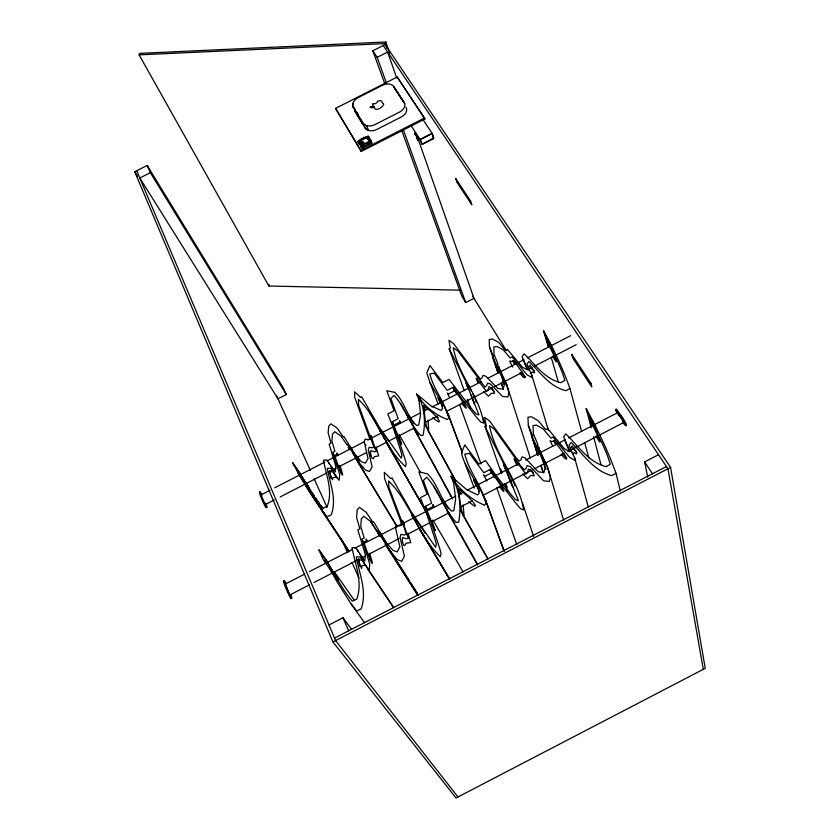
<?xml version="1.0" encoding="UTF-8"?>
<svg xmlns="http://www.w3.org/2000/svg" width="840" height="840" viewBox="0 0 840 840"><rect width="100%" height="100%" fill="white"/><g stroke="black" fill="none" stroke-linecap="round" stroke-linejoin="round"><path stroke-width="1.26" d="M433.64 137.959L422.237 144.228L420.063 139.44L432.106 133.298L433.524 138.778L421.995 144.386L420.21 139.66L410.844 125.307M353.356 106.964C354.469 110.586 353 105.158 353.304 107.037M333.753 574.949L323.012 559.146L319 549.938C331.139 566.328 339.024 585.596 352.349 601.178L356.8 599.13C362.995 581.816 355.079 564.617 352.023 547.627L355.709 547.565L364.812 561.067L365.4 554.768L357.84 529.914L359.887 528.864L356.601 517.514L357.168 509.891L359.531 507.392L366.219 512.337L372.855 522.176L373.611 521.787L385.56 541.643L392.889 550.326L397.205 551.891L399.872 546.84L395.608 528.234L396.459 525.178L399.514 525.861L401.615 525.326L400.334 520.202L384.584 478.527L384.3 472.353L390.863 478.663L391.976 477.992L411.673 512.537L435.572 547.25L436.328 544.163L434.952 538.997L426.752 514.08L420.378 497.69L427.046 494.256L418.877 471.881L427.57 473.855C438.165 484.502 440.717 500.567 451.469 511.014L453.842 510.783L455.637 498.971L453.117 478.611C459.659 491.925 461.465 507.685 458.619 522.197L456.236 522.428C443.94 509.177 439.026 490.602 426.72 477.225L423.37 480.543L431.634 503.139L424.925 506.594L431.393 523.163L439.698 548.352L441.094 553.56L440.339 556.678C417.69 535.458 410.644 502.457 388.574 480.942L388.868 487.179L404.806 529.294L406.108 534.461L403.998 535.006L400.921 534.313L400.071 537.39L404.407 556.196L401.719 561.288L397.383 559.702L389.981 550.904L377.916 530.838L377.149 531.226L370.461 521.273L363.72 516.274L361.347 518.794L360.791 526.481L364.13 537.947L362.061 539.007L369.726 564.123L369.149 570.486L359.961 556.836L356.244 556.878C359.352 574.046 367.364 591.413 361.158 608.916L356.685 610.974L350.868 603.603L337.155 581.984L329.879 568.869M418.582 396.186C424.494 408.114 425.859 422.342 423.003 435.288L420.788 435.54C409.584 423.885 405.237 407.18 394.023 395.419L390.842 398.465L398.202 418.656L391.913 421.89L397.677 436.663L405.006 459.123L406.224 463.774L405.479 466.578C384.804 448.035 378.567 418.268 358.418 399.462L358.606 405.08L373.989 447.29L372.015 447.815L369.159 447.248L368.33 450.041L372.089 466.83L369.526 471.45L365.516 470.106L358.754 462.368L347.802 444.57L347.088 444.938L340.977 436.107L334.772 431.729L332.524 434.049L331.905 440.969L334.866 451.217L332.923 452.214L339.728 474.611L339.098 480.333L330.729 468.258L327.264 468.374C329.973 483.725 337.155 499.338 331.17 514.909L326.981 516.841C314.034 499.937 302.579 481.572 292.656 462.851C303.744 477.288 310.894 494.487 323.085 508.158L327.243 506.237C333.218 490.833 326.119 475.346 323.463 460.142L326.897 460.016L335.202 471.965L335.832 466.294L329.112 444.119L331.034 443.132L328.125 432.978L328.744 426.111L330.981 423.822L337.155 428.148L343.203 436.874L343.917 436.506L354.764 454.125L361.473 461.79L365.453 463.103L368.014 458.524L364.308 441.893L365.137 439.131L367.973 439.688L369.936 439.163L354.732 397.362L354.554 391.786L360.581 397.362L361.631 396.732L379.491 427.476L401.195 458.209L401.94 455.427L400.743 450.818L393.498 428.589L387.807 413.963L394.065 410.739L386.799 390.747L394.863 392.364C404.534 401.709 406.718 416.209 416.535 425.366L418.74 425.114L420.588 414.467L418.582 396.186L419.8 398.496M387.051 48.499L385.329 43.565L385.791 42L139.724 53.382L139.104 54.852L268.873 286.031L459.953 290.147M268.873 286.031L269.294 284.697M425.376 508.452L425.481 509.05M369.863 142.097L367.038 137.718L362.229 139.881A1.617 1.134 -22.8 0 0 361.284 141.351L361.788 142.18A1.512 1.06 -22.8 0 0 363.479 142.18L362.806 143.609L363.468 144.375L369.38 141.162L369.989 143.189L364.969 145.929L363.562 145.656L360.612 139.503L365.61 137.256M363.258 144.228L363.269 144.931L361.788 142.18M359.121 143.062L359.604 143.252M572.618 454.282L574.109 452.634L576.387 453.936L576.944 453.022L572.124 445.851L570.139 449.264L571.2 451.909M530.764 373.495L532.203 372.015L534.198 372.971L534.587 371.858L530.009 365.012L528.129 368.172L529.127 370.661M368.004 143.252L366.807 143.262M591.245 427.739L586.226 408.723C597.66 429.303 607.919 451.007 615.993 473.245L611.772 475.671C593.807 470.873 583.716 454.64 571.137 442.459L569.005 445.421L574.665 457.957L588.368 507.161M548.279 347.141L543.575 330.803C553.77 349.135 562.863 368.54 569.909 388.406L565.94 390.673C549.633 386.81 540.351 372.309 528.906 361.505L526.869 364.203L531.878 375.396L548.489 430.5M353.22 103.74L353.115 103.782A1.638 0.536 86.8 0 0 352.884 104.234A9.261 6.321 -22.5 0 0 353.451 107.499L353.504 107.751M369.443 141.026L369.989 141.918L371.249 140.753L370.944 140.249L369.443 141.026L370.503 143.231L363.058 147.031L359.782 140.469L360.339 141.855L361.494 141.561L360.612 139.503M369.569 143.598L368.918 141.96M361.242 147.441L363.101 147.672L371.731 143.262L370.944 140.249M286.146 583.622L304.752 574.035M309.404 571.63L352.422 549.454M354.743 548.247L362.891 544.058M365.211 542.861L455.899 496.094M459.396 494.288L462.882 492.492M467.534 490.098L518.69 463.712M525.672 460.12L565.204 439.73M568.691 437.934L617.526 412.755L623.857 422.415L567.966 451.49M309.372 584.892L289.569 595.098L285.149 584.388M314.034 582.488L359.468 559.051M361.788 557.844L365.284 556.049M367.616 554.841L399.063 538.619M407.221 534.408L429.356 522.995M431.687 521.798L449.159 512.778M460.803 506.772L472.447 500.766M482.937 495.358L531.856 470.117M534.188 468.919L564.47 453.296M328.986 624.981L342.993 617.736L351.54 629.255M647.776 477.267L644.626 461.906L658.508 454.734M334.541 638.096L666.446 466.536M286.304 394.538L150.328 172.662L139.797 178.017L277.977 398.8L286.304 394.538L283.227 387.839L147.189 165.428L134.757 171.749L332.934 641.949L670.572 467.418L385.171 44.51L372.824 50.788L384.909 84.095M498.026 373.086L492.713 356.937L493.427 356.57L489.437 346.846L489.237 339.497L492.429 338.993L498.572 342.342L505.502 350.364L507.413 349.387L522.375 367.175L527.51 369.842L522.071 356.528L524.097 353.85C535.437 364.539 544.646 378.903 560.826 382.683L564.774 380.436C560.007 362.954 549.57 347.781 543.575 330.803M274.323 499.947L264.936 504.767L262.962 501.007L260.684 495.033L270.007 490.245M274.669 487.851L324.776 462.084M327.106 460.887L364.403 441.714M367.899 439.919L420.336 412.965M423.832 411.169L428.495 408.765M431.991 406.969L480.931 381.812M487.925 378.21L524.055 359.646M527.552 357.851L570.665 335.685M280.151 496.944L326.781 472.962M329.112 471.765L336.105 468.174M338.436 466.967L366.408 452.582M374.577 448.392L386.232 442.397M388.563 441.2L414.204 428.012M425.859 422.016L437.514 416.02M446.849 411.222L492.303 387.839M494.634 386.642L522.617 372.256M528.444 369.264L531.941 367.458M534.272 366.261L576.23 344.683M537.925 455.375L532.067 436.632L532.822 436.244L528.318 425.376L527.951 417.228L531.374 416.745L538.051 420.578L545.685 429.608L547.722 428.568L564.218 448.623L569.814 451.689L563.661 436.8L565.782 433.87C578.246 445.914 588.252 461.979 606.06 466.683L610.26 464.268C604.695 444.738 593.103 427.707 586.226 408.723M401.909 130.966L461.864 296.279L465.696 302.558L473.97 298.316L418.435 139.923M359.635 141.036L359.268 140.333L367.973 136.038L369.201 137.424L369.947 139.303L369.054 139.755L370.209 141.635M361.882 139.22L364.381 137.939M359.531 144.606L358.911 143.084L359.804 142.622L360.423 144.144L359.531 144.606L357.913 141.435L366.923 136.909L367.857 139.419M370.041 140.7L370.471 141.781L367.7 138.191L369.201 137.424M362.344 144.701L363.101 147.672M361.463 147.651L360.623 145.918L361.515 145.457L359.804 142.622M370.786 142.579L371.952 142.569M361.253 151.452L360.854 150.444L424.515 117.999L397.194 77.028L335.548 108.392L361.253 151.452L424.872 119.039L424.515 117.999M420.21 139.66L432.254 133.529L422.751 119.238M386.526 83.244L377.181 57.372L387.639 52.059L396.743 78.046M359.268 140.333L362.67 146.055L360.623 145.918M464.237 390.673L449.169 348.768L450.282 348.285L448.959 340.347L453.569 343.613L480.375 379.229L481.919 377.947L483.031 375.365L485.835 376.247L497.805 388.531L503.108 389.056L504.221 385.13L501.512 375.48L492.713 356.937M501.501 473.582L485.079 426.668L486.266 426.163L484.68 417.333L489.699 421.05L515.697 457.191L519.256 461.108L520.894 459.721L522.039 456.887L525.073 457.916L538.23 471.828L543.952 472.521L545.066 468.185L541.937 457.401L532.067 436.632M368.288 138.002L369.947 139.303M361.631 146.044L360.423 144.144M623.879 422.646L622.661 421.449M365.411 565.204L361.988 565.635L361.61 568.501L358.155 559.808L362.114 560.154L393.824 607.593M139.104 54.852L385.329 43.565M392.522 424.347L392.7 425.019M438.354 417.627L435.498 416.325M525.504 376.887L520.653 372.54M547.386 468.899L547.355 468.29M522.837 473.918L527.583 478.727L530.659 475.388L534.324 475.786L531.72 470.894L528.381 469.024L527.478 472.542L525.924 474.149C524.17 472.332 507.234 447.248 517.178 465.486M534.313 370.986L530.24 367.605M626.315 425.407L626.346 424.147L623.123 418.331L616.276 409.017L616.613 410.508M576.366 451.531L572.554 448.266M432.673 417.784L435.771 420.074A11.834 2.373 48.2 0 0 439.047 421.921L439.268 420.882L437.262 417.911A11.781 2.341 48.1 0 0 432.464 412.724L423.297 405.394L425.135 409.427M419.548 401.363L416.671 394.044L431.025 405.919L441.094 410.413L442.544 408.786L441.704 404.576M468.741 501.816L471.356 503.853A12.694 2.236 47.5 0 0 475.031 506.237L475.388 505.428L473.308 502.404A12.621 2.216 47.5 0 0 468.174 496.808L457.874 488.197L461.192 494.351M566.769 457.832L562.296 453.569M453.894 483.515L451.038 476.196L466.694 489.699L477.614 494.918L479.147 493.143C476.427 478.495 464.478 467.576 461.507 452.949L464.762 444.843L478.894 464.026L485.541 460.604L495.673 474.978L511.917 495.621L515.456 499.632L518.469 500.756L502.887 461.99L485.079 426.668M494.067 391.23L490.602 387.996M533.474 473.12L530.313 470.064M415.338 134.505C414.005 131.806 416.472 136.804 415.159 134.169M465.297 406.024L462.305 402.549M501.27 487.127L502.834 488.922M423.728 536.288L411.884 515.413L412.923 517.346M519.624 373.076L523.519 377.423L524.937 377.695L523.194 373.716L515.256 362.659L513.324 360.644L511.413 361.62L510.069 360.801L509.88 361.882L512.841 367.154M561.12 454.167L564.911 458.504L566.601 459.144L564.879 455.165L554.683 441.252L554.053 440.632L552.017 441.683L550.043 440.685L552.72 446.156M332.934 641.949L456.026 798L705.243 668.325L670.572 467.418M457.979 796.981L335.591 640.584L136.721 170.751M496.713 477.561L498.225 479.546M298.736 473.55L298.053 472.909L308.7 489.573M325.909 559.734L338.499 580.419L333.858 571.589M623.332 423.119C633.864 435.971 609.357 397.478 617.148 413.406M357.966 459.029L359.52 461.087M483.683 391.545L488.418 396.228L491.39 393.288L494.644 393.278L492.072 388.416L488.954 386.673L488.093 389.959L486.633 391.471L476.144 378.231L477.729 382.389M363.899 124.971L364.319 125.517M499.159 486.381C512.347 502.709 493.668 474.569 491.831 472.71L485.184 476.144L483.62 474.925L486.948 481.068M305.34 484.355L309.068 489.562M383.334 433.64L384.794 435.666M350.868 603.603L364.529 622.692M410.036 417.669L409.048 415.926M326.33 560.332L327.191 561.561M332.356 572.365L335.181 576.356M461.36 403.032C474.82 419.296 456.509 392.154 454.902 390.673L448.665 393.876L447.363 393.11L449.284 397.016M459.627 493.269L458.714 491.274L460.446 504.368A12.642 1.575 77.7 0 0 462.042 511.802L463.827 515.592A12.716 1.596 77.7 0 0 463.701 511.35L463.071 504.935M309.498 490.833L310.034 491.474L309.729 490.822M319 549.938L328.02 562.811M334.793 572.46L354.354 600.348M385.319 436.443L386.389 437.976M300.52 474.296L299.26 472.29L310.842 491.054L306.285 482.832M383.229 45.507L667.957 468.772L703.3 669.333M444.045 501.648L448.487 508.757M386.935 438.784L388.017 440.401M416.671 394.044C423.56 405.626 434.847 414.603 447.31 419.538L448.76 417.9C445.158 402.276 433.545 389.644 429.849 373.947L434.217 373.118L447.174 390.338L453.443 387.114L462.704 400.019L477.572 418.478L480.827 422.069L483.62 423.034C479.441 395.84 457.957 374.63 453.274 347.739L457.916 351.046L484.974 387.019L486.518 385.739L487.641 383.135L490.466 384.027L502.541 396.449L507.875 396.995L508.988 393.026L506.237 383.281L497.332 364.56L498.046 364.193L494.015 354.365L493.805 346.952L497.007 346.458L503.202 349.85L510.195 357.945L512.106 356.969L527.205 374.945L532.371 377.643L531.878 375.396M367.353 568.586L393.593 607.667M424.872 119.039L397.194 77.028M476.165 402.024L476.564 402.623L474.957 398.517M372.824 50.788L377.181 57.372M644.626 461.906L652.47 473.76M309.183 491.264L348.768 551.093M321.668 510.363L349.146 551.827M403.956 102.543L393.75 86.877L404.649 103.604M451.038 476.196C458.588 489.09 470.788 499.349 484.481 505.207L486.014 503.412C481.824 485.951 469.108 471.702 464.814 454.167L469.487 453.338L483.756 472.742L490.434 469.298L500.661 483.83L517.062 504.704L520.643 508.757L523.677 509.911C518.606 479.546 495.096 455.647 489.468 425.607L494.519 429.366L520.779 465.906L524.37 469.865L526.008 468.468L527.163 465.612L530.219 466.662L543.501 480.732L549.255 481.446L550.379 477.068L547.197 466.169L537.201 445.179L537.968 444.791L533.41 433.808L533.022 425.586L536.456 425.103L543.197 428.988L550.904 438.123L552.941 437.073L569.604 457.349L575.243 460.467L574.665 457.957M355.331 457.611L360.276 465.623L352.338 452.351M305.141 484.449L310.17 492.082M311.608 494.267L348.978 551.009M292.656 462.851L299.838 473.781M306.296 483.63L309.173 487.998M312.039 492.377L314.202 495.653M315.63 497.847L319.221 503.307M320.659 505.502L322.812 508.778M390.631 552.29L391.241 553.203L379.817 533.999L379.06 534.387L377.937 532.917L380.237 536.624M556.343 360.78L553.865 355.457M424.872 410.372L423.864 408.24L425.156 419.664A11.792 1.617 77.2 0 0 426.636 426.573L428.484 430.542A11.854 1.638 77.2 0 0 428.536 426.962L427.949 420.263M328.461 462.567L329.469 464.111M364.119 137.834L363.626 137.193L363.846 138.075M330.981 466.463L333.585 470.516M356.055 457.233L357.546 459.575M599.886 440.748L597.335 435.488M411.149 419.339L413.963 423.801M388.889 548.551L391.703 552.972M393.11 555.177L395.923 559.598M397.331 561.813L409.29 580.598M410.697 582.803L417.029 592.746M389.981 550.904L418.142 595.098M386.106 544.635L418.11 595.319M370.461 521.273L380.32 536.739M385.171 544.362L417.68 595.298M423.507 530.67L412.86 514.909L413.91 516.841M363.394 559.661L360.045 554.369M356.233 456.75L349.65 446.387L350.816 448.445M389.151 549.969L389.707 550.851M357.273 549.98L358.386 551.744M361.778 556.93L363.993 560.448M134.757 171.749L137.54 176.19M335.16 577.269L336.305 579.117M514.49 484.806L515.141 485.688L504.556 464.132L504.788 464.825M387.334 544.593L379.628 532.045L380.762 533.936M472.679 296.226L506.394 350.763M512.6 360.801L514.668 364.151M357.441 113.61L357.021 112.917M363.216 123.239A9.377 6.489 -22.3 0 0 375.029 124.561L399.473 112.109A9.387 6.479 -21.4 0 0 404.219 102.364L393.813 86.573A9.271 6.311 -21.6 0 0 382.127 85.428L358.187 97.608A9.261 6.321 -22.5 0 0 353.325 107.174L363.342 123.564A9.377 6.489 -22.3 0 0 366.177 125.78A1.649 0.788 38.4 0 1 366.786 126.063L368.351 130.032A1.638 0.788 38.3 0 1 367.826 129.959A9.345 6.479 -22.3 0 1 365.001 127.743M356.044 111.867L355.751 111.342L357.147 114.061L356.685 112.875M356.381 112.371L357.242 113.946M359.93 118.23L360.465 119.637M360.665 119.417L361.19 120.823M361.389 120.603L361.925 122.01M362.124 121.79L362.659 123.197M364.004 125.223L362.954 123.522M381.37 431.088L380.887 430.332L381.234 431.141M418.761 138.894L419.36 139.65L417.701 136.542M415.695 134.558L415.769 134.264M366.702 136.553L367.7 138.191M368.056 139.23L370.503 143.231M494.319 477.267L491.946 473.109M424.001 531.437L425.135 533.284M361.746 139.041L361.568 138.222L362.114 138.957M360.98 142.905L362.901 146.087M355.877 458.399L396.575 525.63M358.554 463.103L397.131 526.764M357.913 141.435L358.911 143.084M284.319 581.847C280.035 575.578 293.758 607.194 290.63 596.411M335.548 108.392L360.854 150.444M449.516 579.243L418.803 527.772M349.219 449.264L348.117 447.174L348.999 448.256L349.713 447.888L351.078 450.219M449.022 577.941L420.788 530.712L449.642 579.127M555.744 444.602L553.844 441.2M518.028 465.045L514.889 458.798M260.201 493.038C256.442 487.106 266.774 511.455 266.28 507.119M386.032 441.819C402.266 469.392 374.084 419.947 381.014 432.915M432.905 519.971L463.06 571.893M456.918 394.59L454.64 390.274M449.169 348.768L465.14 380.31L478.947 414.918L476.175 413.952L472.952 410.413L449.032 379.376L442.796 382.578L429.954 365.536L426.794 372.907L429.944 382.473L437.787 396.133L442.302 406.056M413.49 427.697L418.446 435.708L407.61 416.598L408.566 418.751M387.419 444.213L426.562 512.463M385.906 441.588L426.163 511.781M369.495 412.262L381.822 433.86M386.369 441.819L426.605 512.295M448.035 512.694L453.296 521.188L448.423 512.369M383.24 436.916L384.153 438.522M460.404 510.248L488.04 559.115M463.176 515.308L487.725 558.663M446.639 510.206L477.456 564.827M618.923 415.748L617.526 412.755M433.724 486.234L443.3 503.307M454.797 523.803L441.305 500.241L442.27 502.215M456.078 526.071L477.792 564.784M399.242 434.627L420.326 472.238M415.558 133.844L415.223 133.571M427.76 430.007L455.553 480.627M363.426 541.202L364.14 542.504M424.851 424.515L455.721 480.806M400.407 403.399L408.576 418.341M413.606 427.539L452.582 498.813M413.879 428.526L452.372 498.708M439.877 397.635L449.064 416.766L447.195 413.091M454.976 482.055L457.454 486.665M478.527 381.98L476.942 378.819M596.127 436.107C609.504 459.869 582.75 402.591 591.717 426.048M552.647 356.087L556.038 361.746L553.844 355.11L547.239 341.691L548.468 346.028M468.132 384.647L469.067 386.4M367.29 540.876L366.125 539.007L366.082 541.075L364.035 542.136C364.507 546.021 377.78 580.073 369.642 553.13M513.408 361.736L514.374 363.552M423.455 405.447L424.673 407.757M443.352 500.315L442.88 499.433L443.184 500.084M476.332 485.552L473.676 480.05L478.202 488.712M338.163 454.944L336.998 452.97L336.819 454.514L334.897 455.501C335.318 459.48 347.855 490.413 340.022 465.476M425.544 506.279L427.235 509.544M415.233 134.022L415.59 134.547M401.898 521.367L402.57 522.69M541.149 453.936L538.388 448.707L539.144 448.319L538.314 446.723L540.414 452.508M482.643 494.655L485.772 500.84L475.241 479.241L475.503 479.913M593.597 426.08L591.538 421.764M392.49 421.596L394.212 425.009M545.129 467.103L545.654 468.731M439.856 401.856L438.092 397.793L441.137 403.526M372.089 437.504L370.85 435.488L376.247 451.437L374.157 451.752L370.965 450.534C369.537 452.897 372.393 462.987 374.336 456.677L378.651 455.879L376.1 446.922M470.19 388.594L471.429 391.083M262.122 495.033C254.027 479.829 271.908 520.758 265.692 503.139M286.377 583.978C278.008 568.25 296.1 610.638 290.903 594.605M541.601 454.86L543.27 458.294M409.395 416.661L410.036 417.995M596.715 431.235L597.125 432.096M553.098 351.362L553.476 352.139M472.689 393.677L473.897 396.218M415.254 133.844L415.433 134.431M433.881 506.541L432.894 504.578L433.293 506.425L426.615 509.859L435.173 530.534L431.918 521.01M506.363 471.062L503.58 464.636L512.82 486.885L510.867 482.171M400.691 422.804L399.546 420.735L399.893 422.09L393.635 425.313L401.656 444.339L398.454 435.435M404.324 524.192L402.35 520.327L408.334 538.398L406.108 538.734L402.696 537.432C401.383 539.427 403.41 546.903 404.775 545.57L406.024 543.249L410.707 542.609L408.093 533.295M564.49 439.582L569.678 451.679M478.632 489.647L479.399 491.327M286.587 587.139L287.07 588.189M503.139 381.549L504.157 383.786M522.984 359.405L527.069 368.876M276.465 395.451L310.359 470.431M314.139 478.79L327.096 507.444M341.124 538.493L347.603 552.815M351.918 562.37L358.932 577.889M592.599 420.767L594.836 426.248M467.786 387.503L466.158 383.366L468.741 389.34M539.238 454.104C530.838 433.65 546.137 466.106 545.654 469.171M147.189 165.428L150.328 172.662M342.993 617.736L348.653 630.798M415.107 133.508C417.669 138.506 414.404 130.924 415.296 133.749M543.837 459.585L546.053 464.877M498.708 371.606C493.07 357.704 504.336 381.098 504.105 383.534M452.865 387.419L454.325 390.968M489.815 469.613L491.211 473.036M362.67 146.055L363.058 147.031M362.281 146.223L362.901 147.746M362.093 146.286L362.702 147.809M361.694 146.339L362.502 147.84M361.494 146.328L362.114 147.861M361.316 146.307L361.925 147.829M360.98 146.202L361.756 147.787M549.791 342.678L552.405 349.44M509.05 477.697L509.817 479.588M471.986 397.562L474.464 403.704L470.862 394.622M364.14 144.344L364.791 145.982M363.962 144.386L364.623 146.024M363.08 143.021L363.457 143.945M363.626 144.396L364.445 146.034M362.975 143.157L363.342 144.081M363.468 144.375L364.119 146.013M362.891 143.304L363.972 145.971M362.806 143.756L363.626 145.751M363.479 142.18L364.108 143.514M364.476 144.218L365.127 145.856M364.308 144.291L364.969 145.929M370.829 141.488L371.564 143.357M368.508 136.29L369.254 138.169M368.308 137.876L369.054 139.755M595.203 427.214L595.949 429.145M500.22 370.829L498.75 366.618L499.328 367.836L498.614 368.204L506.814 386.137M429.944 382.473L438.302 404.45M465.077 463.638L474.254 488.103M397.593 435.876L399.357 440.853M394.601 430.626L394.81 431.161M462.546 452.876L447.899 413.647L461.969 451.637M504.346 551.481L485.006 498.656L503.675 550.2M431.697 523.414L432.59 526.103M426.846 513.282L428.831 518.899M403.431 130.064L465.696 302.558M467.334 399.305L470.442 407.925M459.648 404.796L481.026 463.921M265.534 504.945L265.976 506.173M339.139 465.938L340.904 473.183M496.786 487.872L516.799 544.698M385.791 42L389.666 53.12M504.956 483.452L507.549 490.865M482.654 416.923L486.087 426.836M500.693 468.972L501.974 472.689M505.838 483.84L507.129 487.557M325.154 562.18L324.681 560.48M393.11 426.363L393.76 428.274M432.254 133.529L433.776 138.096M264.642 503.433L264.999 504.735M522.512 503.076L533.663 536.55M489.437 346.846L498.046 372.939M501.333 382.882L503.381 389.099M501.302 383.03L503.339 389.245M289.202 593.46L289.443 594.184M506.237 383.281L530.313 457.979M528.318 425.376L537.768 455.417M540.908 465.433L542.881 471.692M541.054 465.37L543.396 472.868M547.197 466.169L563.587 520.065M551.176 357.2L558.411 382.337M569.909 388.406L581.626 431.445M584.735 442.838L588.872 458.031M593.586 436.622L600.936 464.52M374.997 447.5L375.48 449.379M369.222 555.65L370.377 560.816M615.993 473.245L620.308 491.043M369.915 452.067L370.681 455.606M358.502 558.884L359.73 566.307M365.715 444.455L365.904 445.379M329.679 470.799L330.907 478.328M333.806 454.534L333.858 455.269M355.247 112.014A9.219 6.321 -22.5 0 1 354.68 108.748M354.554 108.433A9.219 6.321 -22.5 0 0 355.12 111.689L365.127 128.069A9.335 6.479 -22.3 0 0 376.887 129.412L401.237 117.012A9.345 6.468 -21.4 0 0 405.941 107.279M372.96 103.887A3.413 2.341 -22 0 0 373.842 106.491A1.953 1.344 -22.2 0 1 374.483 107.499A3.045 2.1 -22 0 0 376.394 109.316A3.917 2.699 -22 0 0 379.008 108.791A8.18 5.607 -22 0 0 383.512 104.717A1.649 1.134 -21.8 0 0 383.114 103.457A3.581 2.457 -21.7 0 1 381.98 101.672A1.407 0.966 -21.9 0 0 381.602 101.01A2.236 1.533 -21.9 0 0 380.782 100.8A8.831 6.069 -22 0 0 379.743 100.79A6.741 4.631 -22 0 0 377.612 101.094A2.993 2.047 -22.1 0 1 376.016 103.257A2.993 2.047 -22.1 0 1 373.086 103.688M361.945 143A1.617 1.134 -22.8 0 1 362.439 141.813M363.856 143.105A1.512 1.06 -22.8 0 1 363.552 143.231M363.237 143.315A1.512 1.06 -22.8 0 1 362.156 143.105M358.386 141.719L359.006 141.593L358.386 141.719M356.475 113.505L362.922 124.183L356.517 113.547M367.143 143.556C368.624 145.646 369.065 141.005 367.143 143.556M336.641 477.75L336.179 477.131L333.007 477.656L332.504 479.882L329.185 471.471L332.892 471.776L336.641 477.75M367.332 143.335C368.067 144.869 368.77 141.803 367.332 143.335M415.244 132.584L416.577 135.292L415.306 132.605M416.356 136.941L418.026 140.333L416.356 136.941M369.947 141.026L369.947 141.026M470.589 201.012L455.679 178.427L456.96 182.333L471.839 204.897L470.589 201.012M590.95 383.397L571.809 354.396L572.786 358.082L591.853 387.03L590.95 383.397M358.019 114.702L357.651 113.809L358.008 114.713M370.304 107.153A3.066 2.1 -22.2 0 0 374.052 107.216A2.793 1.922 -22.2 0 0 370.304 107.153"/></g></svg>
